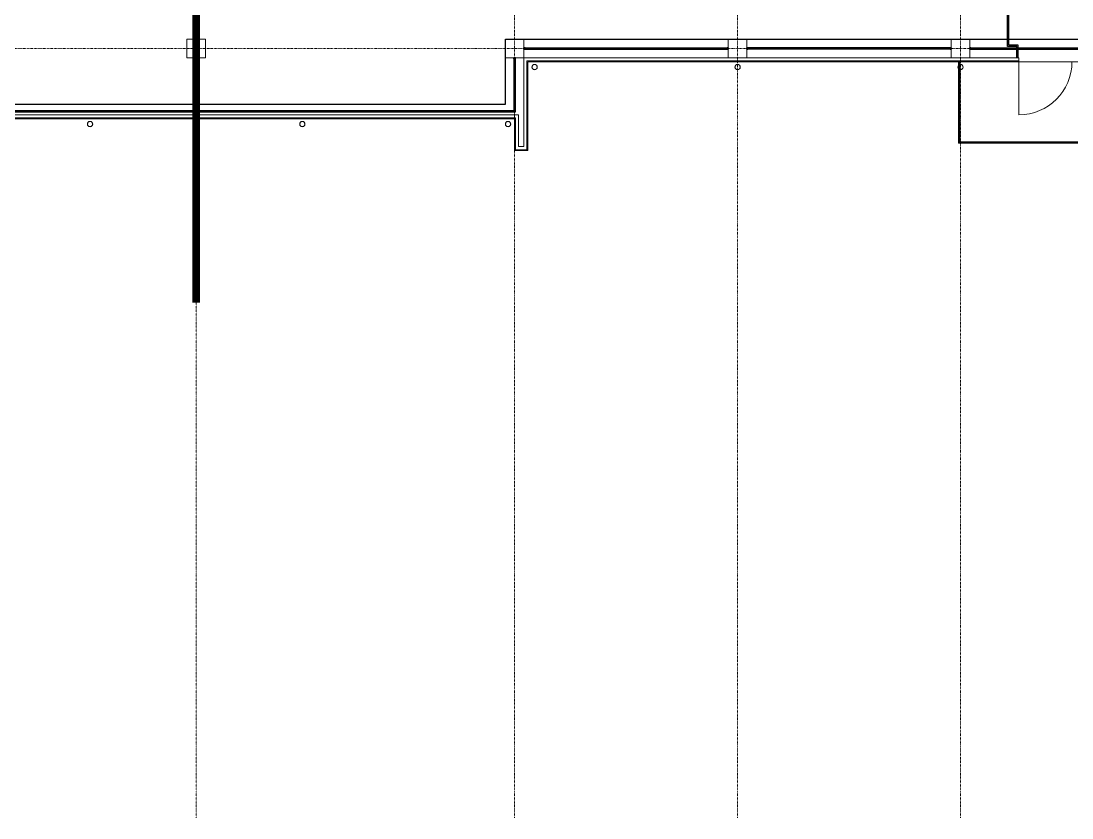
# Model space of a CAD drawing. Extents: x -32000 to 290600, y -111057 to 131250.
# Drawn here: x 132600 to 172200, y -29000 to 1035 of the extents above; entities that cross this region are included whole.
import ezdxf

# ---------------------------------------------------------------- set-up
doc = ezdxf.new("R2010")
doc.units = 0
doc.header["$LTSCALE"] = 5
for name, pattern in [('DIVIDE', [1.25, 0.5, -0.25, 0, -0.25, 0, -0.25]), ('H12PL3$0$JJP_三點線', [0.9, 0.3, -0.15, 0, -0.15, 0, -0.15, 0, -0.15]), ('XFDP30$0$HIDDEN2', [0.1875, 0.125, -0.0625])]:
    doc.linetypes.add(name, pattern=pattern)
for name, color, linetype in [('area code', 5, 'Continuous'), ('H12PL3$0$A-OBJE-MEP', 252, 'Continuous'), ('H12PL3$0$A-RAIL', 252, 'Continuous'), ('H12PL3$0$A-WALL-EX', 252, 'Continuous'), ('H12PL3$0$Door', 252, 'Continuous'), ('H12PL3$0$S-COL', 252, 'Continuous'), ('H12PL3$0$S-GRID', 252, 'Continuous'), ('XFDP30$0$A-Partition-Col (50K)', 9, 'Continuous'), ('XFDP30$0$A-W-P1S (50K)', 9, 'Continuous'), ('XFDP30$0$A-W-R1 (Rockwool) (50K)', 9, 'Continuous'), ('XFDP30-200K$0$A-Partition-Col (200K)', 1, 'Continuous'), ('XFDP30-200K$0$A-W-R1 (Rockwool) (200K)', 2, 'Continuous')]:
    doc.layers.add(name, color=color, linetype=linetype)
doc.layers.add('XFDP30-200K$0$A-Area (200K)', color=7, linetype='Continuous', plot=False)

# ---------------------------------------------------------------- blocks, each defined once
blk = doc.blocks.new('XFDP30$0$TP1-50-Partition_Col-side')
blk.add_lwpolyline([(-2.5, -4), (-2.5, -3.9), (-2.6, -3.9), (-2.5, -3), (-2.5, -0.3), (-2.4, -0.2), (-0.7, -0.2), (-0.5, -0.2), (-0.1, -0.2), (0, -0.2), (0, -0.2), (0.5, -0.2), (0.6, -0.2), (2.4, -0.2), (2.5, -0.3), (2.5, -3), (2.6, -3.9), (2.5, -3.9), (2.5, -4), (2.7, -4), (2.7, 0), (-2.7, 0), (-2.7, -4)], close=True)
for points in [[(-1.6, -2.1), (-2.3, -2.1, 0.414213), (-2.4, -2.2), (-2.4, -3.6), (-2.5, -3.6), (-2.5, -2.2, -0.414213), (-2.3, -2), (-1.6, -2), (-1.6, -2.1)], [(1.6, -2.1), (2.3, -2.1, -0.414213), (2.4, -2.2), (2.4, -3.6), (2.5, -3.6), (2.5, -2.2, 0.414213), (2.3, -2), (1.6, -2), (1.6, -2.1)]]:
    blk.add_lwpolyline(points, format="xyb")
blk.add_lwpolyline([(2.2, -3.6), (-2.2, -3.6, -0.414214), (-2.3, -3.5), (-2.3, -2.6, -0.414214), (-2.2, -2.5), (-1.3, -2.5, 0.414214), (-1.1, -2.3), (-1.1, -2.2, 0.414214), (-1.3, -2.1), (-1.9, -2.1), (-1.9, -2.1), (-1.3, -2.1, -0.414214), (-1.2, -2.2), (-1.2, -2.3, -0.414214), (-1.3, -2.4), (-2.2, -2.4, 0.414214), (-2.4, -2.6), (-2.4, -3.5, 0.414214), (-2.2, -3.6), (2.2, -3.6, 0.414214), (2.4, -3.5), (2.4, -2.6, 0.414214), (2.2, -2.4), (1.3, -2.4, -0.414214), (1.2, -2.3), (1.2, -2.2, -0.414214), (1.3, -2.1), (1.9, -2.1), (1.9, -2.1), (1.3, -2.1, 0.414214), (1.1, -2.2), (1.1, -2.3, 0.414214), (1.3, -2.5), (2.2, -2.5, -0.414214), (2.3, -2.6), (2.3, -3.5, -0.414214)], format="xyb", close=True)
blk = doc.blocks.new('XFDP30')
at = {"layer": 'XFDP30$0$A-W-P1S (50K)'}
for p, q in [((169775, 72), (169775, 2975, 0)), ((169825, 122), (169825, 3025, 0)), ((170125, 72), (169775, 72)), ((170175, 122), (169825, 122)), ((170125, -350), (170125, 72)), ((170175, -350), (170175, 122))]:
    blk.add_line(p, q, dxfattribs=at)
at = {"layer": 'XFDP30$0$A-W-R1 (Rockwool) (50K)'}
for p, q in [((168350, 25, 0), (170125, 25, 0)), ((168350, -25, 0), (170125, -25, 0))]:
    blk.add_line(p, q, dxfattribs=at)
at = {"layer": 'XFDP30$0$A-W-R1 (Rockwool) (50K)', "linetype": 'XFDP30$0$HIDDEN2'}
for p, q in [((170125, 25, 0), (174275, 25, 0)), ((170125, -25, 0), (174275, -25, 0))]:
    blk.add_line(p, q, dxfattribs=at)
at = {"layer": 'XFDP30$0$A-Partition-Col (50K)', "xscale": -10, "yscale": 10, "zscale": 10, "rotation": 90}
blk.add_blockref('XFDP30$0$TP1-50-Partition_Col-side', (168350, 0), dxfattribs=at)
blk = doc.blocks.new('XFDP30-200K$0$TP1-50-Partition_Col-side')
blk.add_lwpolyline([(-2.5, -4), (-2.5, -3.9), (-2.6, -3.9), (-2.5, -3), (-2.5, -0.3), (-2.4, -0.2), (-0.7, -0.2), (-0.5, -0.2), (-0.1, -0.2), (0, -0.2), (0, -0.2), (0.5, -0.2), (0.6, -0.2), (2.4, -0.2), (2.5, -0.3), (2.5, -3), (2.6, -3.9), (2.5, -3.9), (2.5, -4), (2.7, -4), (2.7, 0), (-2.7, 0), (-2.7, -4)], close=True)
for points in [[(-1.6, -2.1), (-2.3, -2.1, 0.414213), (-2.4, -2.2), (-2.4, -3.6), (-2.5, -3.6), (-2.5, -2.2, -0.414213), (-2.3, -2), (-1.6, -2), (-1.6, -2.1)], [(1.6, -2.1), (2.3, -2.1, -0.414213), (2.4, -2.2), (2.4, -3.6), (2.5, -3.6), (2.5, -2.2, 0.414213), (2.3, -2), (1.6, -2), (1.6, -2.1)]]:
    blk.add_lwpolyline(points, format="xyb")
blk.add_lwpolyline([(2.2, -3.6), (-2.2, -3.6, -0.414214), (-2.3, -3.5), (-2.3, -2.6, -0.414214), (-2.2, -2.5), (-1.3, -2.5, 0.414214), (-1.1, -2.3), (-1.1, -2.2, 0.414214), (-1.3, -2.1), (-1.9, -2.1), (-1.9, -2.1), (-1.3, -2.1, -0.414214), (-1.2, -2.2), (-1.2, -2.3, -0.414214), (-1.3, -2.4), (-2.2, -2.4, 0.414214), (-2.4, -2.6), (-2.4, -3.5, 0.414214), (-2.2, -3.6), (2.2, -3.6, 0.414214), (2.4, -3.5), (2.4, -2.6, 0.414214), (2.2, -2.4), (1.3, -2.4, -0.414214), (1.2, -2.3), (1.2, -2.2, -0.414214), (1.3, -2.1), (1.9, -2.1), (1.9, -2.1), (1.3, -2.1, 0.414214), (1.1, -2.2), (1.1, -2.3, 0.414214), (1.3, -2.5), (2.2, -2.5, -0.414214), (2.3, -2.6), (2.3, -3.5, -0.414214)], format="xyb", close=True)
blk = doc.blocks.new('XFDP30-200K')
at = {"layer": 'XFDP30-200K$0$A-Area (200K)'}
blk.add_lwpolyline([(174600, 89650), (43650, 89650), (43650, 85450), (18450, 85450), (18450, 60390), (23000, 60390), (23000, 55815), (18449, 55815), (18449, 350), (127550, 350), (127550, -2100), (150850, -2100), (150850, 350), (174600, 350)], close=True, dxfattribs=at)
at = {"layer": 'XFDP30-200K$0$A-W-R1 (Rockwool) (200K)'}
for p, q in [((151550, 25, 0), (159250, 25, 0)), ((167650, 25, 0), (159950, 25, 0)), ((151175, -350, 0), (151175, -2350, 0)), ((151225, -350, 0), (151225, -2400, 0)), ((151550, -25, 0), (159250, -25, 0)), ((167650, -25, 0), (159950, -25, 0)), ((151175, -2350, 0), (127225, -2350, 0)), ((151225, -2400, 0), (127175, -2400, 0))]:
    blk.add_line(p, q, dxfattribs=at)
at = {"layer": 'XFDP30-200K$0$A-Partition-Col (200K)', "yscale": 10, "zscale": 10}
for p, xscale, rotation in [((151550, 0), -10, 90), ((159250, 0, 0), 10, 270), ((159950, 0, 0), -10, 90), ((167650, 0), 10, 270)]:
    blk.add_blockref('XFDP30-200K$0$TP1-50-Partition_Col-side', p, dxfattribs=dict(at, xscale=xscale, rotation=rotation))
at = {"layer": 'XFDP30-200K$0$A-Partition-Col (200K)', "xscale": 10, "yscale": 10, "zscale": 10}
blk.add_blockref('XFDP30-200K$0$TP1-50-Partition_Col-side', (151200, -350), dxfattribs=at)
blk = doc.blocks.new('H12PL3')
at = {"layer": 'H12PL3$0$A-OBJE-MEP', "lineweight": 0, "flags": 128}
for points in [[(152045, -700, 1), (151855, -700, 1)], [(159695, -700, 1), (159505, -700, 1)], [(168095, -700, 1), (167905, -700, 1)], [(135295, -2850, 1), (135105, -2850, 1)], [(143295, -2850, 1), (143105, -2850, 1)], [(151045, -2850, 1), (150855, -2850, 1)]]:
    blk.add_lwpolyline(points, format="xyb", close=True, dxfattribs=at)
at = {"layer": 'H12PL3$0$A-OBJE-MEP', "lineweight": 0}
for centre in [(151950, -700), (159600, -700), (168000, -700), (135200, -2850), (143200, -2850), (150950, -2850)]:
    blk.add_circle(centre, 100, dxfattribs=at)
at = {"layer": 'H12PL3$0$A-RAIL', "lineweight": 0}
for p, q in [((167975, -500), (167925, -500)), ((167925, -500), (167925, -3563)), ((167967.5, -510), (167932.5, -510)), ((167932.5, -510), (167932.5, -3555.5)), ((167967.5, -510), (167932.5, -510)), ((167932.5, -510), (167932.5, -3555.5)), ((167967.5, -3520.5), (167967.5, -510)), ((167967.5, -3520.5), (167967.5, -510)), ((167975, -3513), (167975, -500)), ((167925, -3563), (176150, -3563)), ((167932.5, -3555.5), (176140, -3555.5)), ((167932.5, -3555.5), (176140, -3555.5)), ((176140, -3520.5), (167967.5, -3520.5)), ((176140, -3520.5), (167967.5, -3520.5)), ((176150, -3513), (167975, -3513))]:
    blk.add_line(p, q, dxfattribs=at)
at = {"layer": 'H12PL3$0$A-RAIL', "lineweight": 0, "flags": 128}
for points in [[(167962.5, -2019, 1), (167937.5, -2019, 1)], [(168650, -3525.5, 1), (168650, -3550.5, 1)], [(170350, -3525.5, 1), (170350, -3550.5, 1)], [(172050, -3525.5, 1), (172050, -3550.5, 1)]]:
    blk.add_lwpolyline(points, format="xyb", close=True, dxfattribs=at)
at = {"layer": 'H12PL3$0$A-WALL-EX', "lineweight": 0}
for p, q in [((170200, -385), (170200, -350)), ((170200, -465), (170200, -385)), ((151700, -465), (151665, -465)), ((151700, -465), (151665, -465)), ((151665, -465), (151665, -500)), ((151665, -500), (151665, -3815)), ((170200, -465), (151700, -465)), ((170200, -500), (170200, -465)), ((151200, -2615), (127200, -2615)), ((151235, -2615), (151200, -2615)), ((151235, -2650), (151235, -2615)), ((151235, -2650), (151235, -2615)), ((151235, -3815), (151235, -2650)), ((151235, -3815), (151350, -3815)), ((151235, -3815), (151350, -3815)), ((151550, -3815), (151350, -3815)), ((151550, -3815), (151665, -3815)), ((151550, -3815), (151665, -3815))]:
    blk.add_line(p, q, dxfattribs=at)
at = {"layer": 'H12PL3$0$A-WALL-EX', "lineweight": 0, "flags": 128}
for points in [[(151550, -350), (151665, -350)], [(151550, -350), (151550, -3700)], [(170200, -350), (151665, -350)], [(151700, -500), (170160, -500)], [(151700, -500), (170160, -500)], [(151700, -500), (170160, -500)], [(151700, -500), (170160, -500)], [(151700, -500), (176150, -500)], [(151700, -500), (170200, -500)], [(151700, -3850), (151700, -500)], [(151350, -2500), (127050, -2500)], [(151200, -2650), (127200, -2650)], [(151200, -2650), (127200, -2650)], [(151200, -2650), (127200, -2650)], [(151200, -2650), (127200, -2650)], [(151200, -2650), (127200, -2650)], [(127200, -2650), (151200, -2650)], [(151200, -2650), (151200, -3850)], [(151350, -2500), (151350, -2615)], [(151350, -3700), (151350, -2615)], [(151200, -3850), (151235, -3850)], [(151235, -3850), (151665, -3850)], [(151550, -3700), (151350, -3700)], [(151700, -3850), (151665, -3850)]]:
    blk.add_lwpolyline(points, dxfattribs=at)
at = {"layer": 'H12PL3$0$Door', "lineweight": 0}
for p, q in [((170200, -385), (170200, -350)), ((170200, -465), (170200, -385)), ((170200, -465), (170200, -385)), ((170200, -500), (170200, -465)), ((170200, -500), (170200, -465)), ((170200, -500), (170200, -2500))]:
    blk.add_line(p, q, dxfattribs=at)
blk.add_arc((170200, -500), 2000, 270, 0, dxfattribs=at)
at = {"layer": 'H12PL3$0$S-COL', "lineweight": 0, "flags": 128}
for points in [[(138850, -350), (139550, -350), (139550, 350), (138850, 350)], [(150850, 350), (150850, -350), (151550, -350), (151550, 350)]]:
    blk.add_lwpolyline(points, close=True, dxfattribs=at)
for points in [[(159950, -350), (159950, 350), (159250, 350), (159250, -350)], [(168350, -350), (168350, 350), (167650, 350), (167650, -350)]]:
    blk.add_lwpolyline(points, dxfattribs=at)
at = {"layer": 'H12PL3$0$S-GRID', "linetype": 'H12PL3$0$JJP_三點線', "lineweight": 0}
for p, q in [((139200, 128250), (139200, -28000)), ((151200, 128250), (151200, -28000)), ((159600, 128250), (159600, -28000)), ((168000, 128250), (168000, -28000)), ((-29000, 0), (289600, 0)), ((139200, -28000), (139200, -29000)), ((151200, -28000), (151200, -29000)), ((159600, -28000), (159600, -29000)), ((168000, -28000), (168000, -29000))]:
    blk.add_line(p, q, dxfattribs=at)
for name in ['XFDP30-200K', 'XFDP30']:
    blk.add_blockref(name, (0, 0))

msp = doc.modelspace()

# ---------------------------------------------------------------- linework, layer by layer
at = {"layer": 'area code', "color": 5, "linetype": 'DIVIDE', "const_width": 300}
msp.add_lwpolyline([(139200, 103179), (139200, -9579)], dxfattribs=at)

# ---------------------------------------------------------------- block references
msp.add_blockref('H12PL3', (0, 0))

doc.saveas('drawing.dxf')
